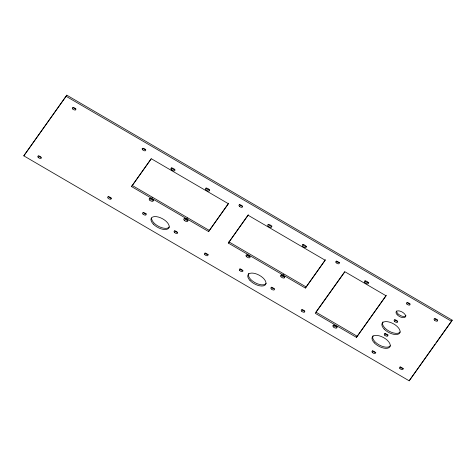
<?xml version="1.0" encoding="UTF-8"?>
<svg xmlns="http://www.w3.org/2000/svg" width="476" height="476" viewBox="0 0 476 476"><rect width="100%" height="100%" fill="white"/><g stroke="black" fill="none" stroke-linecap="round" stroke-linejoin="round"><path stroke-width="0.71" d="M23.8 155.836L66.83 95.188L452.2 320.164L451.563 321.324L409.17 380.812L23.8 155.836L66.83 95.188M131.519 186.556L151.338 158.746L228.42 203.746L208.601 231.556L131.519 186.556L151.112 158.794M208.601 231.556L228.623 203.192M228.301 243.057L248.121 215.247L325.203 260.247L305.384 288.057L228.301 243.057L248.323 214.688M305.384 288.057L325.405 259.688M356.464 337.353L386.084 295.792L344.898 271.748L315.279 313.309L356.464 337.353L386.292 295.227M409.17 380.812L435.07 344.196M344.678 271.79L315.915 312.143L357.095 336.187M435.927 342.994L452.2 320.164M66.2 96.354L451.563 321.324M132.149 185.396L209.238 230.396M228.932 241.891L306.014 286.891M266.167 283.452A10.05 4.95 28.6 0 1 254.612 282.441A10.05 4.95 28.6 0 1 248.829 273.331M169.385 226.951A10.05 4.95 28.6 0 1 158.984 226.57A10.05 4.95 28.6 0 1 151.6 218.056M406.046 315.778A5.331 2.624 28.6 0 1 400.53 315.576A5.331 2.624 28.6 0 1 396.615 311.06M400.274 331.962A10.05 4.95 28.6 0 1 388.719 330.957A10.05 4.95 28.6 0 1 382.936 321.847M390.427 345.778A10.05 4.95 28.6 0 1 378.872 344.773A10.05 4.95 28.6 0 1 373.095 335.657M397.722 321.258A1.981 0.976 28.6 0 1 394.765 319.533M388.184 334.979A1.981 0.976 28.6 0 1 386.339 334.735A1.981 0.976 28.6 0 1 384.917 333.349M437.64 320.05A1.981 0.976 28.6 0 1 434.832 318.646M375.844 352.294A1.981 0.976 28.6 0 1 374.005 352.044A1.981 0.976 28.6 0 1 372.583 350.657M403.422 368.394A1.981 0.976 28.6 0 1 401.577 368.144A1.981 0.976 28.6 0 1 400.155 366.758M274.45 288.855A1.981 0.976 28.6 0 1 271.493 287.123M242.933 270.451A1.981 0.976 28.6 0 1 239.975 268.726M146.459 213.861A1.981 0.976 28.6 0 1 143.347 212.552M177.667 232.353A1.981 0.976 28.6 0 1 174.71 230.628M339.638 262.568A1.981 0.976 28.6 0 1 337.793 262.318A1.981 0.976 28.6 0 1 336.371 260.931M304.807 311.096A1.981 0.976 28.6 0 1 302.004 309.692M208.333 254.499A1.981 0.976 28.6 0 1 206.489 254.255A1.981 0.976 28.6 0 1 205.073 252.869M242.552 206.162A1.981 0.976 28.6 0 1 239.595 204.43M145.769 149.66A1.981 0.976 28.6 0 1 142.967 148.256M111.247 198.093A1.981 0.976 28.6 0 1 108.29 196.368M75.91 108.879A1.981 0.976 28.6 0 1 73.102 107.475M40.995 157.318A1.981 0.976 28.6 0 1 38.58 155.908M368.823 282.601A2.285 1.125 28.6 0 1 366.698 282.316A2.285 1.125 28.6 0 1 365.056 280.721M337.276 326.863A2.285 1.125 28.6 0 1 335.146 326.578A2.285 1.125 28.6 0 1 333.509 324.983M410.062 303.95A1.981 0.976 28.6 0 1 407.26 302.546M174.9 169.718A2.243 1.107 28.6 0 1 171.544 167.76M209.517 189.918A2.285 1.125 28.6 0 1 206.102 187.925M153.593 200.063A2.285 1.125 28.6 0 1 151.463 199.777A2.285 1.125 28.6 0 1 149.821 198.177M151.981 197.528A2.285 1.125 28.6 0 1 152.516 197.796M188.169 220.257A2.285 1.125 28.6 0 1 186.045 219.971A2.285 1.125 28.6 0 1 184.402 218.371M187.092 217.984A2.285 1.125 28.6 0 1 187.58 218.311M272.028 226.112A2.243 1.107 28.6 0 1 269.94 225.832A2.243 1.107 28.6 0 1 268.327 224.261M284.945 276.758A2.285 1.125 28.6 0 1 282.821 276.473A2.285 1.125 28.6 0 1 281.179 274.872M283.339 274.224A2.285 1.125 28.6 0 1 283.875 274.485M306.651 246.306A2.285 1.125 28.6 0 1 304.527 246.021A2.285 1.125 28.6 0 1 302.885 244.426M250.013 256.677A2.285 1.125 28.6 0 1 246.776 255.059M111.027 198.135L110.765 197.802A1.981 0.976 28.6 0 0 108.611 196.731A1.981 0.976 28.6 0 0 107.653 197.534L107.808 197.855A1.981 0.976 28.6 0 0 110.224 199.265A1.981 0.976 28.6 0 0 111.027 198.135M250.031 280.531A10.05 4.95 28.6 0 0 265.531 284.612A10.05 4.95 28.6 0 0 255.029 273.516A10.05 4.95 28.6 0 0 250.031 280.531M153.248 224.035A10.05 4.95 28.6 0 0 168.748 228.117A10.05 4.95 28.6 0 0 158.252 217.014A10.05 4.95 28.6 0 0 153.248 224.035M397.192 314.773A5.331 2.624 28.6 0 0 405.409 316.939A5.331 2.624 28.6 0 0 399.846 311.054A5.331 2.624 28.6 0 0 397.192 314.773M384.138 329.047A10.05 4.95 28.6 0 0 399.638 333.129A10.05 4.95 28.6 0 0 389.136 322.032A10.05 4.95 28.6 0 0 384.138 329.047M374.291 342.863A10.05 4.95 28.6 0 0 389.79 346.939A10.05 4.95 28.6 0 0 379.295 335.842A10.05 4.95 28.6 0 0 374.291 342.863M394.544 321.354A1.981 0.976 28.6 0 0 397.603 322.157A1.981 0.976 28.6 0 0 395.532 319.973A1.981 0.976 28.6 0 0 394.544 321.354M384.703 335.169A1.981 0.976 28.6 0 0 387.756 335.973A1.981 0.976 28.6 0 0 385.685 333.783A1.981 0.976 28.6 0 0 384.703 335.169M372.363 352.478A1.981 0.976 28.6 0 0 375.415 353.281A1.981 0.976 28.6 0 0 373.351 351.098A1.981 0.976 28.6 0 0 372.363 352.478M271.278 288.944A1.981 0.976 28.6 0 0 274.331 289.747A1.981 0.976 28.6 0 0 272.26 287.563A1.981 0.976 28.6 0 0 271.278 288.944M239.761 270.546A1.981 0.976 28.6 0 0 242.814 271.35A1.981 0.976 28.6 0 0 240.743 269.166A1.981 0.976 28.6 0 0 239.761 270.546M142.978 214.051A1.981 0.976 28.6 0 0 146.031 214.855A1.981 0.976 28.6 0 0 143.966 212.665A1.981 0.976 28.6 0 0 142.978 214.051M174.496 232.449A1.981 0.976 28.6 0 0 177.548 233.252A1.981 0.976 28.6 0 0 175.477 231.062A1.981 0.976 28.6 0 0 174.496 232.449M336.157 262.752A1.981 0.976 28.6 0 0 339.209 263.555A1.981 0.976 28.6 0 0 337.139 261.372A1.981 0.976 28.6 0 0 336.157 262.752M239.374 206.251A1.981 0.976 28.6 0 0 242.427 207.06A1.981 0.976 28.6 0 0 240.362 204.87A1.981 0.976 28.6 0 0 239.374 206.251M301.635 311.191A1.981 0.976 28.6 0 0 304.688 311.994A1.981 0.976 28.6 0 0 302.617 309.805A1.981 0.976 28.6 0 0 301.635 311.191M204.853 254.69A1.981 0.976 28.6 0 0 207.905 255.493A1.981 0.976 28.6 0 0 205.834 253.309A1.981 0.976 28.6 0 0 204.853 254.69M142.592 149.756A1.981 0.976 28.6 0 0 145.65 150.559A1.981 0.976 28.6 0 0 143.579 148.369A1.981 0.976 28.6 0 0 142.592 149.756M38.211 157.407A1.981 0.976 28.6 0 0 41.263 158.21A1.981 0.976 28.6 0 0 39.193 156.027A1.981 0.976 28.6 0 0 38.211 157.407M364.902 282.643A2.285 1.125 28.6 0 0 368.424 283.565A2.285 1.125 28.6 0 0 366.038 281.048A2.285 1.125 28.6 0 0 364.902 282.643M333.355 326.905A2.285 1.125 28.6 0 0 336.877 327.827A2.285 1.125 28.6 0 0 334.491 325.304A2.285 1.125 28.6 0 0 333.355 326.905M72.733 108.968A1.981 0.976 28.6 0 0 75.785 109.772A1.981 0.976 28.6 0 0 73.721 107.588A1.981 0.976 28.6 0 0 72.733 108.968M406.885 304.045A1.981 0.976 28.6 0 0 409.937 304.848A1.981 0.976 28.6 0 0 407.873 302.659A1.981 0.976 28.6 0 0 406.885 304.045M434.463 320.14A1.981 0.976 28.6 0 0 437.515 320.949A1.981 0.976 28.6 0 0 435.451 318.759A1.981 0.976 28.6 0 0 434.463 320.14M399.941 368.579A1.981 0.976 28.6 0 0 402.993 369.382A1.981 0.976 28.6 0 0 400.923 367.198A1.981 0.976 28.6 0 0 399.941 368.579M171.384 169.67A2.243 1.107 28.6 0 0 174.847 170.581A2.243 1.107 28.6 0 0 172.502 168.105A2.243 1.107 28.6 0 0 171.384 169.67M205.947 189.847A2.285 1.125 28.6 0 0 209.476 190.775A2.285 1.125 28.6 0 0 207.084 188.252A2.285 1.125 28.6 0 0 205.947 189.847M184.248 220.293A2.285 1.125 28.6 0 0 187.77 221.221A2.285 1.125 28.6 0 0 185.384 218.698A2.285 1.125 28.6 0 0 184.248 220.293M149.672 200.099A2.285 1.125 28.6 0 0 153.195 201.027A2.285 1.125 28.6 0 0 150.809 198.504A2.285 1.125 28.6 0 0 149.672 200.099M268.166 226.171A2.243 1.107 28.6 0 0 271.629 227.082A2.243 1.107 28.6 0 0 269.285 224.601A2.243 1.107 28.6 0 0 268.166 226.171M302.73 246.348A2.285 1.125 28.6 0 0 306.252 247.27A2.285 1.125 28.6 0 0 303.866 244.753A2.285 1.125 28.6 0 0 302.73 246.348M281.03 276.794A2.285 1.125 28.6 0 0 284.553 277.722A2.285 1.125 28.6 0 0 282.167 275.199A2.285 1.125 28.6 0 0 281.03 276.794M246.449 256.606A2.285 1.125 28.6 0 0 249.971 257.534A2.285 1.125 28.6 0 0 247.585 255.011A2.285 1.125 28.6 0 0 246.449 256.606"/></g></svg>
